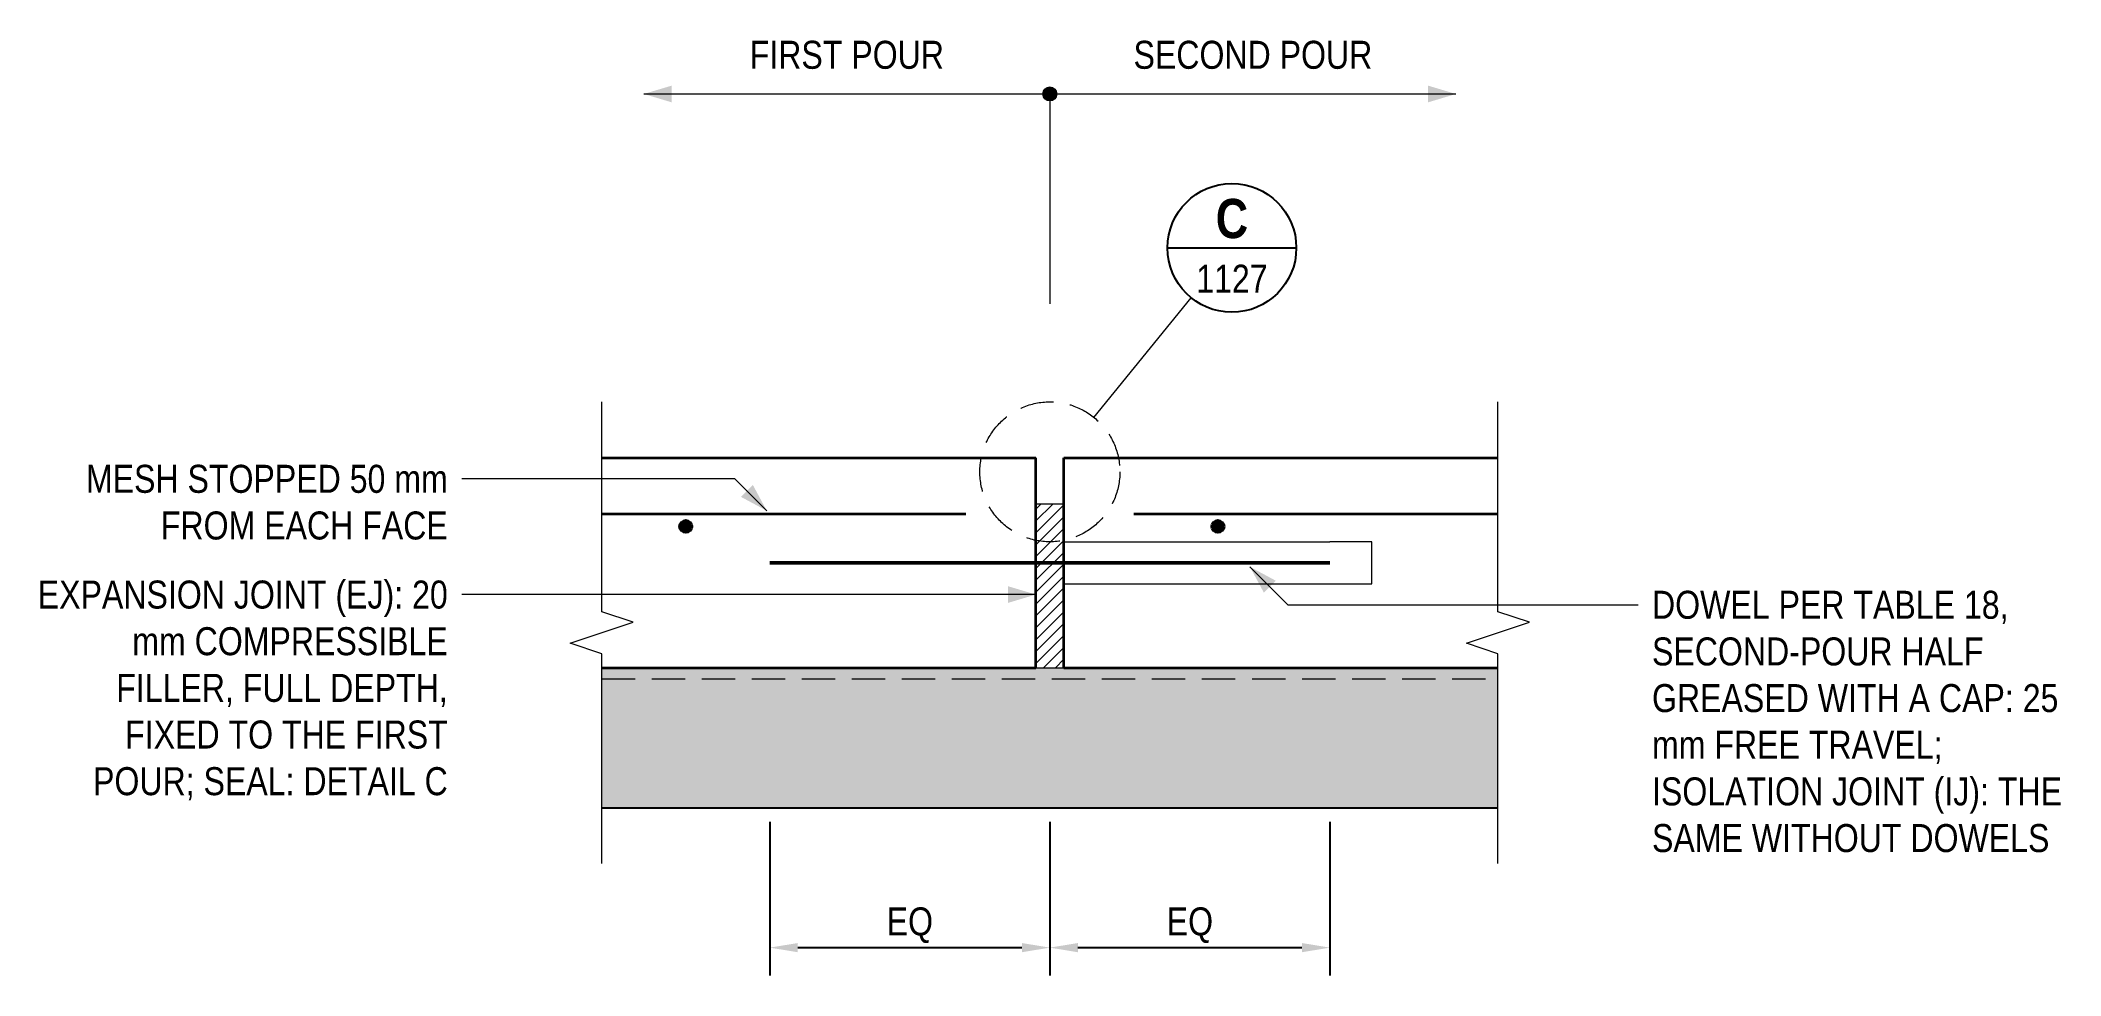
# Model space of a CAD drawing. Header units: millimetres. Extents: x 7279 to 8722, y -116220 to -115552.
import ezdxf
from ezdxf.enums import TextEntityAlignment as Align

# ---------------------------------------------------------------- set-up
doc = ezdxf.new("R2010")
doc.units = ezdxf.units.MM
doc.header["$LTSCALE"] = 3.75
doc.linetypes.add('HIDDEN', pattern=[9.525, 6.35, -3.175])
for name, color, linetype, lineweight in [('S-ANNO', 3, 'Continuous', 18), ('S-BREAK', 8, 'Continuous', 18), ('S-CONC', 4, 'Continuous', 35), ('S-DIMS', 2, 'Continuous', 18), ('S-DWL', 1, 'Continuous', 50), ('S-DWL-SLV', 8, 'Continuous', 18), ('S-HATCH', 9, 'Continuous', 13), ('S-HATCH-SAND', 7, 'Continuous', 18), ('S-JFILL', 8, 'Continuous', 18), ('S-MEMB', 3, 'HIDDEN', 18), ('S-REBR-SEC', 30, 'Continuous', 35), ('S-SOIL', 5, 'Continuous', 25), ('S-SYMB', 6, 'Continuous', 25), ('S-TEXT', 7, 'Continuous', 18), ('S-ZONE-DASH', 8, 'HIDDEN', 18)]:
    doc.layers.add(name, color=color, linetype=linetype, lineweight=lineweight)
doc.styles.add('AN', font='ARIALN_0.TTF')
doc.styles.add('ANB', font='ARIALNB_0.TTF')
doc.dimstyles.new('EIT-10', dxfattribs={"dimscale": 10, "dimtxt": 2, "dimasz": 2, "dimexe": 2, "dimexo": 1, "dimgap": 0.6, "dimtad": 1, "dimdec": 0, "dimtxsty": 'AN', "dimcen": 2.5, "dimclrd": 2, "dimclre": 8, "dimclrt": 7, "dimazin": 3, "dimtfac": 1, "dimtmove": 1, "dimatfit": 3, "dimlwd": -1, "dimlwe": -1, "dimarcsym": 0})

msp = doc.modelspace()

# ---------------------------------------------------------------- hatches: boundary and pattern name
at = {"layer": 'S-ANNO'}
h = msp.add_hatch(color=256, dxfattribs=at)
h.dxf.hatch_style = 1
edge = h.paths.add_edge_path()
edge.add_arc((8000, -115590), 5, 0, 360)
at = {"layer": 'S-HATCH'}
h = msp.add_hatch(dxfattribs=at)
h.set_pattern_fill('ANSI31', color=256, scale=1.8897638)
h.paths.add_polyline_path([(7990, -116000), (8010, -116000), (8010, -115883), (7990, -115883)])
at = {"layer": 'S-HATCH-SAND'}
h = msp.add_hatch(dxfattribs=at)
h.set_pattern_fill('AR-SAND', color=256, scale=0.15)
h.paths.add_polyline_path([(7680, -116000), (8320, -116000), (8320, -116100), (7680, -116100)])
at = {"layer": 'S-REBR-SEC'}
h = msp.add_hatch(color=256, dxfattribs=at)
h.dxf.hatch_style = 1
edge = h.paths.add_edge_path()
edge.add_arc((7740, -115899), 4.4, 0, 360)
h = msp.add_hatch(color=256, dxfattribs=at)
h.dxf.hatch_style = 1
edge = h.paths.add_edge_path()
edge.add_arc((8120, -115899), 4.4, 0, 360)

# ---------------------------------------------------------------- linework, layer by layer
at = {"layer": 'S-ANNO'}
for p, q in [((7710, -115590), (8290, -115590)), ((8000, -115590), (8000, -115740)), ((8031.5, -115821.2), (8101, -115735.7))]:
    msp.add_line(p, q, dxfattribs=at)
at = {"layer": 'S-ANNO', "flags": 128}
for points in [[(7797.8, -115887.8), (7775, -115865), (7610, -115865), (7580, -115865)], [(8142.9, -115927.9), (8170, -115955), (8390, -115955), (8420, -115955)], [(7990, -115947.7), (7610, -115947.7), (7580, -115947.7)]]:
    msp.add_lwpolyline(points, dxfattribs=at)
at = {"layer": 'S-ANNO'}
msp.add_circle((8000, -115590), 5, dxfattribs=at)
for points in [[(7710, -115590), (7730, -115596), (7730, -115584)], [(8290, -115590), (8270, -115584), (8270, -115596)], [(7797.8, -115887.8), (7787.9, -115869.4), (7779.4, -115877.9)], [(8142.9, -115927.9), (8152.8, -115946.3), (8161.3, -115937.8)], [(7990, -115947.7), (7970, -115941.7), (7970, -115953.7)]]:
    msp.add_solid(points, dxfattribs=at)
at = {"layer": 'S-BREAK', "flags": 128}
for points in [[(7680, -116140), (7680, -115990), (7657.5, -115982.5), (7702.5, -115967.5), (7680, -115960), (7680, -115810)], [(8320, -116140), (8320, -115990), (8297.5, -115982.5), (8342.5, -115967.5), (8320, -115960), (8320, -115810)]]:
    msp.add_lwpolyline(points, dxfattribs=at)
at = {"layer": 'S-CONC'}
for p, q in [((7680, -115850), (7990, -115850)), ((7990, -116000), (7990, -115850)), ((8010, -115850), (8320, -115850)), ((8010, -116000), (8010, -115850)), ((7680, -116000), (7990, -116000)), ((8010, -116000), (8320, -116000))]:
    msp.add_line(p, q, dxfattribs=at)
at = {"layer": 'S-DWL', "flags": 128}
msp.add_lwpolyline([(7800, -115925), (8200, -115925)], dxfattribs=at)
at = {"layer": 'S-DWL-SLV'}
for p, q in [((8010, -115910), (8200, -115910)), ((8010, -115940), (8200, -115940))]:
    msp.add_line(p, q, dxfattribs=at)
at = {"layer": 'S-DWL-SLV', "flags": 128}
msp.add_lwpolyline([(8200, -115940), (8230, -115940), (8230, -115910), (8200, -115910)], dxfattribs=at)
at = {"layer": 'S-JFILL', "flags": 128}
msp.add_lwpolyline([(7990, -116000), (8010, -116000), (8010, -115883), (7990, -115883)], close=True, dxfattribs=at)
at = {"layer": 'S-MEMB', "flags": 128}
msp.add_lwpolyline([(7680, -116008), (8320, -116008)], dxfattribs=at)
at = {"layer": 'S-REBR-SEC', "flags": 128}
for points in [[(7680, -115890), (7940, -115890)], [(8060, -115890), (8320, -115890)]]:
    msp.add_lwpolyline(points, dxfattribs=at)
at = {"layer": 'S-REBR-SEC'}
for centre in [(7740, -115899), (8120, -115899)]:
    msp.add_circle(centre, 4.4, dxfattribs=at)
at = {"layer": 'S-SOIL', "flags": 128}
msp.add_lwpolyline([(7680, -116100), (8320, -116100)], dxfattribs=at)
at = {"layer": 'S-SYMB'}
msp.add_line((8084, -115700), (8176, -115700), dxfattribs=at)
msp.add_circle((8130, -115700), 46, dxfattribs=at)
at = {"layer": 'S-ZONE-DASH'}
msp.add_circle((8000, -115860), 50, dxfattribs=at)

# ---------------------------------------------------------------- texts
at = {"layer": 'S-TEXT', "style": 'AN'}
for s, p in [('FIRST POUR', (7855, -115578)), ('SECOND POUR', (8145, -115578))]:
    msp.add_text(s, height=20, dxfattribs=at).set_placement(p, align=Align.BOTTOM_CENTER)
at = {"layer": 'S-TEXT'}
for s, height, style, p in [('C', 28, 'ANB', (8130, -115679)), ('1127', 20, 'AN', (8130, -115722))]:
    msp.add_text(s, height=height, dxfattribs=dict(at, style=style)).set_placement(p, align=Align.MIDDLE_CENTER)
at = {"layer": 'S-TEXT', "char_height": 20, "style": 'AN'}
for s, insert, width, attachment_point in [('MESH STOPPED 50 mm\\PFROM EACH FACE', (7570, -115855), 273.768, 3), ('EXPANSION JOINT (EJ): 20\\Pmm COMPRESSIBLE\\PFILLER, FULL DEPTH,\\PFIXED TO THE FIRST\\PPOUR; SEAL: DETAIL C', (7570, -115937.7), 309.537, 3), ('DOWEL PER TABLE 18,\\PSECOND-POUR HALF\\PGREASED WITH A CAP: 25\\Pmm FREE TRAVEL;\\PISOLATION JOINT (IJ): THE\\PSAME WITHOUT DOWELS', (8430, -115945), 309.523, 1)]:
    msp.add_mtext(s, dxfattribs=dict(at, insert=insert, width=width, attachment_point=attachment_point))

# ---------------------------------------------------------------- dimensions: what is measured, and where the dimension line sits
at = {"layer": 'S-DIMS'}
for base, p1, p2 in [((7800, -116200), (7800, -116100), (8000, -116100)), ((8000, -116200), (8000, -116100), (8200, -116100))]:
    msp.add_linear_dim(base=base, p1=p1, p2=p2, text='EQ', dimstyle='EIT-10', dxfattribs=at).render()

doc.saveas('drawing.dxf')
